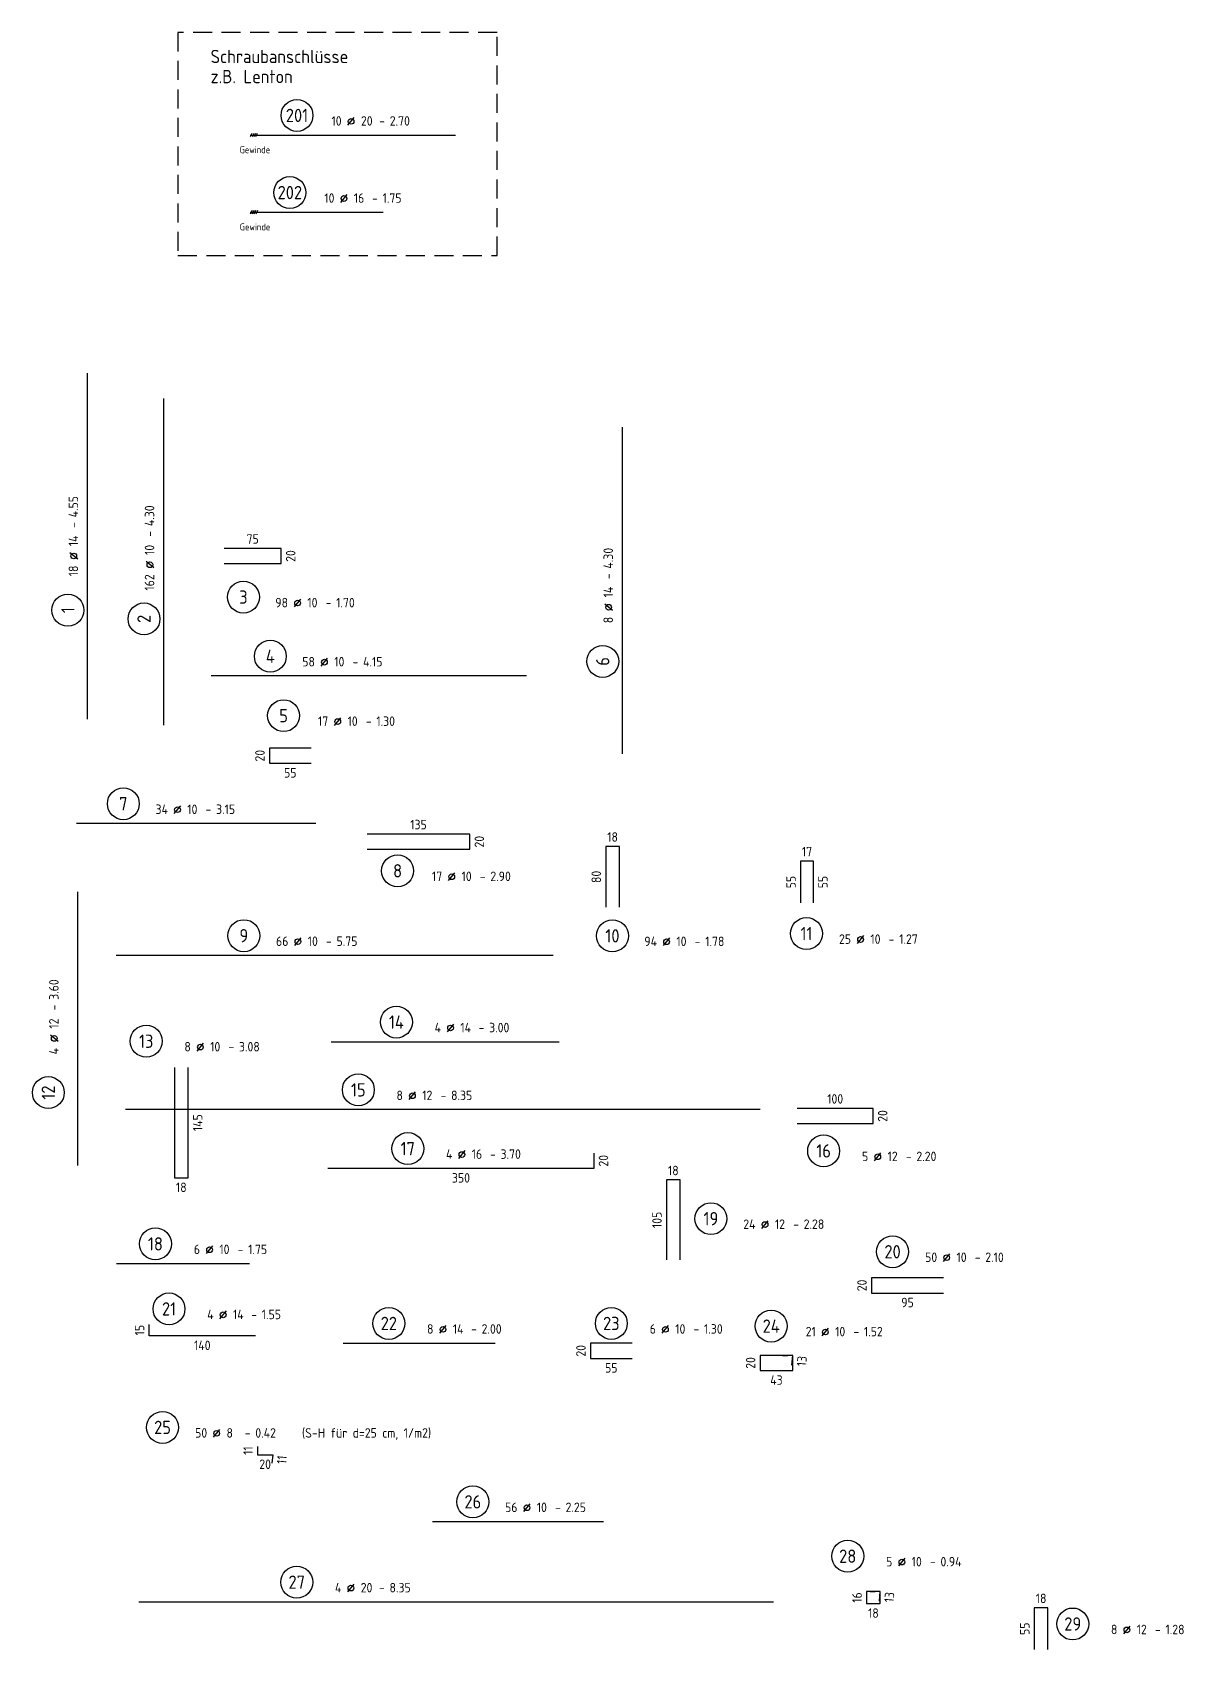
# Model space of a CAD drawing. Extents: x 47.9 to 116.8, y 46.1 to 80.4.
# Drawn here: x 101.66 to 116.81, y 59.13 to 80.4 of the extents above; entities that cross this region are included whole.
import ezdxf
from ezdxf.enums import TextEntityAlignment as Align

# ---------------------------------------------------------------- set-up
doc = ezdxf.new("R2010")
doc.units = 0
doc.header["$LTSCALE"] = 0.5
doc.linetypes.add('AUSGEZOGEN', pattern=[1000.01, 1000, 0.01])
doc.linetypes.add('STRICHLINIE', pattern=[0.75, 0.5, -0.25])
for name, color, linetype in [('DETAIL', 7, 'Continuous'), ('RND', 7, 'Continuous'), ('RND_BILD', 7, 'Continuous'), ('TEXT', 7, 'Continuous')]:
    doc.layers.add(name, color=color, linetype=linetype)
doc.styles.add('txt', font='isocp.shx')

# ---------------------------------------------------------------- blocks, each defined once
blk = doc.blocks.new('RND_AUSZ')
at = {"layer": 'RND', "color": 7, "linetype": 'Continuous'}
blk.add_line((1.341, 0.262), (1.509, 0.466), dxfattribs=at)
at = {"layer": 'RND', "color": 1, "linetype": 'Continuous'}
blk.add_circle((0, 0.52), 0.42, dxfattribs=at)
at = {"layer": 'RND', "color": 7, "linetype": 'Continuous'}
blk.add_circle((1.425, 0.364), 0.075, dxfattribs=at)
at = {"layer": 'RND', "color": 7, "linetype": 'Continuous', "style": 'txt'}
blk.add_text('-', height=0.25, dxfattribs=at).set_placement((2.163, 0.25))
for tag, p in [('WIEOFT', (-0.536, 0.25)), ('STK', (1.174, 0.25))]:
    blk.add_attdef(tag, text='', height=0.25, dxfattribs=at).set_placement(p, align=Align.RIGHT)
at = {"layer": 'RND', "color": 1, "linetype": 'Continuous', "style": 'txt'}
blk.add_attdef('POS', text='', height=0.35, dxfattribs=at).set_placement((0, 0.52), align=Align.MIDDLE)
at = {"layer": 'RND', "color": 7, "linetype": 'Continuous', "style": 'txt'}
for tag, p in [('DS', (1.683, 0.25)), ('LANG', (2.441, 0.25)), ('TEXT', (3.669, 0.25))]:
    blk.add_attdef(tag, p, '', height=0.25, dxfattribs=at)

msp = doc.modelspace()

# ---------------------------------------------------------------- linework, layer by layer
at = {"layer": 'DETAIL', "color": 102, "linetype": 'STRICHLINIE'}
msp.add_lwpolyline([(103.58, 80.404), (103.58, 77.468), (107.779, 77.468), (107.779, 80.404)], close=True, dxfattribs=at)
at = {"layer": 'RND', "color": 1, "linetype": 'AUSGEZOGEN'}
for points in [[(104.53, 79.051), (107.23, 79.051)], [(104.532, 78.036), (106.282, 78.036)], [(102.391, 71.368), (102.391, 75.918)], [(103.393, 71.288), (103.393, 75.588)], [(109.429, 70.911), (109.429, 75.211)], [(104.188, 73.414), (104.938, 73.414), (104.938, 73.614), (104.188, 73.614)], [(108.166, 71.936), (104.016, 71.936)], [(105.333, 70.987), (104.783, 70.987), (104.783, 70.787), (105.333, 70.787)], [(105.394, 69.995), (102.244, 69.995)], [(106.07, 69.656), (107.42, 69.656), (107.42, 69.856), (106.07, 69.856)], [(109.389, 68.893), (109.389, 69.693), (109.209, 69.693), (109.209, 68.893)], [(111.942, 68.95), (111.942, 69.5), (111.772, 69.5), (111.772, 68.95)], [(102.261, 65.497), (102.261, 69.097)], [(108.516, 68.259), (102.766, 68.259)], [(105.597, 67.123), (108.597, 67.123)], [(103.534, 66.784), (103.534, 65.334), (103.714, 65.334), (103.714, 66.784)], [(111.241, 66.231), (102.891, 66.231)], [(111.728, 66.047), (112.728, 66.047), (112.728, 66.247), (111.728, 66.247)], [(109.054, 65.658), (109.054, 65.458), (105.554, 65.458)], [(110.188, 64.255), (110.188, 65.305), (110.008, 65.305), (110.008, 64.255)], [(102.773, 64.205), (104.523, 64.205)], [(113.655, 64.018), (112.705, 64.018), (112.705, 63.818), (113.655, 63.818)], [(104.6, 63.255), (103.2, 63.255), (103.2, 63.405)], [(105.752, 63.158), (107.752, 63.158)], [(109.557, 63.158), (109.007, 63.158), (109.007, 62.958), (109.557, 62.958)], [(111.658, 62.868), (111.67, 62.998), (111.24, 62.998), (111.24, 62.798), (111.67, 62.798), (111.67, 62.998), (111.54, 62.986)], [(104.627, 61.8), (104.627, 61.69), (104.827, 61.69), (104.817, 61.58)], [(106.929, 60.811), (109.179, 60.811)], [(112.809, 59.762), (112.821, 59.892), (112.641, 59.892), (112.641, 59.732), (112.821, 59.732), (112.821, 59.892), (112.691, 59.881)], [(103.067, 59.754), (111.417, 59.754)], [(115.028, 59.126), (115.028, 59.676), (114.848, 59.676), (114.848, 59.126)]]:
    msp.add_lwpolyline(points, dxfattribs=at)
at = {"layer": 'RND_BILD', "color": 102, "linetype": 'AUSGEZOGEN'}
for p, q in [((104.552, 79.073), (104.53, 79.029)), ((104.576, 79.073), (104.554, 79.029)), ((104.6, 79.073), (104.578, 79.029)), ((104.624, 79.073), (104.602, 79.029)), ((104.554, 78.058), (104.532, 78.014)), ((104.578, 78.058), (104.556, 78.014)), ((104.602, 78.058), (104.58, 78.014)), ((104.626, 78.058), (104.604, 78.014))]:
    msp.add_line(p, q, dxfattribs=at)

# ---------------------------------------------------------------- block references
at = {"layer": 'RND', "color": 1, "linetype": 'AUSGEZOGEN', "xscale": 0.5, "yscale": 0.5, "zscale": 0.5}
for p, values in [((105.146, 79.051), {'POS': '201', 'STK': '10', 'DS': '20', 'LANG': '2.70'}), ((105.052, 78.036), {'POS': '202', 'STK': '10', 'DS': '16', 'LANG': '1.75'}), ((107.46, 60.811), {'POS': '26', 'STK': '56', 'DS': '10', 'LANG': '2.25'}), ((105.143, 59.754), {'POS': '27', 'STK': '4', 'DS': '20', 'LANG': '8.35'})]:
    msp.add_blockref('RND_AUSZ', p, dxfattribs=at).add_auto_attribs(values)
at = {"layer": 'RND', "color": 1, "linetype": 'AUSGEZOGEN', "xscale": 0.5, "yscale": 0.5, "zscale": 0.5, "rotation": 90}
msp.add_blockref('RND_AUSZ', (102.391, 72.802), dxfattribs=at).add_auto_attribs({'POS': '1', 'STK': '18', 'DS': '14', 'LANG': '4.55'})
at = {"layer": 'RND', "color": 7, "linetype": 'AUSGEZOGEN', "xscale": 0.5, "yscale": 0.5, "zscale": 0.5, "rotation": 90}
for p, values in [((103.393, 72.687), {'POS': '2', 'STK': '162', 'DS': '10', 'LANG': '4.30'}), ((109.429, 72.128), {'POS': '6', 'STK': '8', 'DS': '14', 'LANG': '4.30'}), ((102.134, 66.455), {'POS': '12', 'STK': '4', 'DS': '12', 'LANG': '3.60'})]:
    msp.add_blockref('RND_AUSZ', p, dxfattribs=at).add_auto_attribs(values)
at = {"layer": 'RND', "color": 7, "linetype": 'AUSGEZOGEN', "xscale": 0.5, "yscale": 0.5, "zscale": 0.5}
for p, values in [((104.441, 72.714), {'POS': '3', 'STK': '98', 'DS': '10', 'LANG': '1.70'}), ((104.795, 71.936), {'POS': '4', 'STK': '58', 'DS': '10', 'LANG': '4.15'}), ((104.97, 71.154), {'POS': '5', 'STK': '17', 'DS': '10', 'LANG': '1.30'}), ((102.861, 69.995), {'POS': '7', 'STK': '34', 'DS': '10', 'LANG': '3.15'}), ((106.47, 69.113), {'POS': '8', 'STK': '17', 'DS': '10', 'LANG': '2.90'}), ((111.85, 68.287), {'POS': '11', 'STK': '25', 'DS': '10', 'LANG': '1.27'}), ((109.297, 68.257), {'POS': '10', 'STK': '94', 'DS': '10', 'LANG': '1.78'}), ((106.454, 67.123), {'POS': '14', 'STK': '4', 'DS': '14', 'LANG': '3.00'}), ((103.162, 66.871), {'POS': '13', 'STK': '8', 'DS': '10', 'LANG': '3.08'}), ((105.953, 66.231), {'POS': '15', 'STK': '8', 'DS': '12', 'LANG': '8.35'}), ((106.604, 65.458), {'POS': '17', 'STK': '4', 'DS': '16', 'LANG': '3.70'}), ((112.076, 65.428), {'POS': '16', 'STK': '5', 'DS': '12', 'LANG': '2.20'}), ((110.593, 64.536), {'POS': '19', 'STK': '24', 'DS': '12', 'LANG': '2.28'}), ((112.983, 64.101), {'POS': '20', 'STK': '50', 'DS': '10', 'LANG': '2.10'}), ((103.462, 63.349), {'POS': '21', 'STK': '4', 'DS': '14', 'LANG': '1.55'}), ((109.282, 63.158), {'POS': '23', 'STK': '6', 'DS': '10', 'LANG': '1.30'}), ((111.386, 63.123), {'POS': '24', 'STK': '21', 'DS': '10', 'LANG': '1.52'}), ((103.377, 61.79), {'POS': '25', 'STK': '50', 'DS': '8', 'LANG': '0.42', 'TEXT': '(S-H für d=25 cm, 1/m2)'}), ((112.393, 60.096), {'POS': '28', 'STK': '5', 'DS': '10', 'LANG': '0.94'}), ((115.354, 59.204), {'POS': '29', 'STK': '8', 'DS': '12', 'LANG': '1.28'})]:
    msp.add_blockref('RND_AUSZ', p, dxfattribs=at).add_auto_attribs(values)
at = {"layer": 'RND', "color": 191, "linetype": 'AUSGEZOGEN', "xscale": 0.5, "yscale": 0.5, "zscale": 0.5, "rotation": 359.9999999999994}
msp.add_blockref('RND_AUSZ', (104.446, 68.259), dxfattribs=at).add_auto_attribs({'POS': '9', 'STK': '66', 'DS': '10', 'LANG': '5.75'})
at = {"layer": 'RND', "color": 102, "linetype": 'AUSGEZOGEN', "xscale": 0.5, "yscale": 0.5, "zscale": 0.5}
for p, values in [((103.283, 64.205), {'POS': '18', 'STK': '6', 'DS': '10', 'LANG': '1.75'}), ((106.355, 63.158), {'POS': '22', 'STK': '8', 'DS': '14', 'LANG': '2.00'})]:
    msp.add_blockref('RND_AUSZ', p, dxfattribs=at).add_auto_attribs(values)

# ---------------------------------------------------------------- texts
at = {"layer": 'RND', "color": 7, "linetype": 'AUSGEZOGEN', "style": 'txt'}
for s, p in [('75', (104.563, 73.739)), ('55', (105.058, 70.662)), ('135', (106.745, 69.981)), ('18', (109.299, 69.818)), ('17', (111.857, 69.625)), ('100', (112.228, 66.372)), ('350', (107.304, 65.333)), ('18', (110.098, 65.43)), ('18', (103.624, 65.209)), ('95', (113.18, 63.693)), ('140', (103.9, 63.13)), ('55', (109.282, 62.833)), ('43', (111.455, 62.673)), ('20', (104.727, 61.565)), ('18', (114.938, 59.801)), ('18', (112.731, 59.607))]:
    msp.add_text(s, height=0.125, dxfattribs=at).set_placement(p, align=Align.MIDDLE)
for s, rotation, p in [('20', 90, (105.063, 73.514)), ('20', 90, (104.658, 70.887)), ('20', 90, (107.545, 69.756)), ('80', 90, (109.084, 69.293)), ('55', 90, (111.647, 69.225)), ('55', 90, (112.067, 69.225)), ('20', 90, (112.853, 66.147)), ('145', 90, (103.839, 66.059)), ('20', 90, (109.179, 65.558)), ('105', 90, (109.883, 64.78)), ('20', 90, (112.58, 63.918)), ('15', 90, (103.075, 63.33)), ('20', 90, (108.882, 63.058)), ('13', 84.9999, (111.789, 62.922)), ('20', 90, (111.115, 62.898)), ('11', 90, (104.502, 61.745)), ('11', 85, (104.946, 61.624)), ('16', 90, (112.516, 59.812)), ('13', 84.9999, (112.94, 59.816)), ('55', 90, (114.723, 59.401))]:
    msp.add_text(s, height=0.125, rotation=rotation, dxfattribs=at).set_placement(p, align=Align.MIDDLE)
at = {"layer": 'RND_BILD', "color": 102, "linetype": 'Continuous', "style": 'txt'}
for p in [(104.391, 78.814), (104.393, 77.799)]:
    msp.add_text('Gewinde', height=0.09, dxfattribs=at).set_placement(p)
at = {"layer": 'TEXT', "color": 1, "linetype": 'AUSGEZOGEN', "style": 'txt'}
for s, p in [('Schraubanschlüsse', (104.009, 79.999)), ('z.B. Lenton', (104.009, 79.735))]:
    msp.add_text(s, height=0.175, dxfattribs=at).set_placement(p)

doc.saveas('drawing.dxf')
